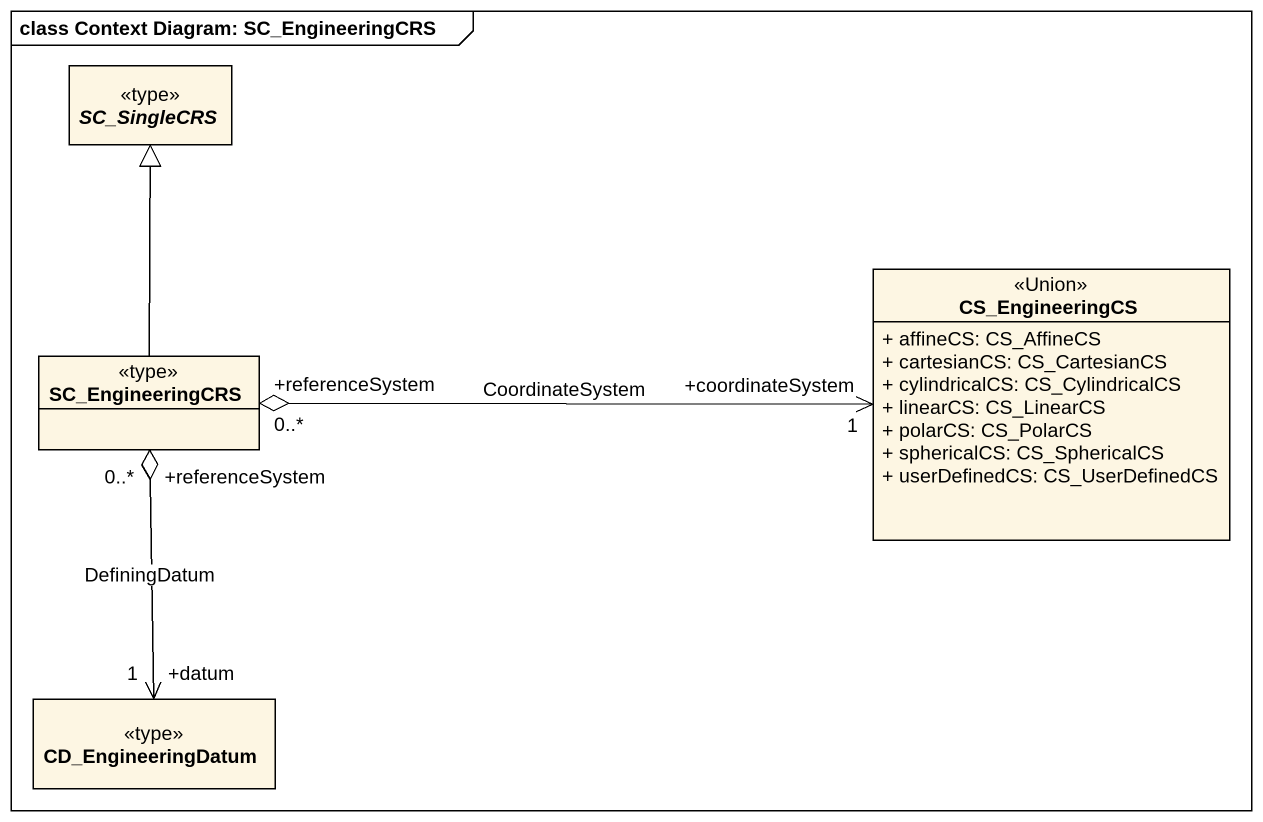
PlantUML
@startuml
mainframe class Context Diagram: SC_EngineeringCRS
hide circle
hide empty members
skinparam classAttributeIconSize 0
abstract class SC_SingleCRS <<type>>
class CS_EngineeringCS <<Union>> {
  + affineCS: CS_AffineCS
  + cartesianCS: CS_CartesianCS
  + cylindricalCS: CS_CylindricalCS
  + linearCS: CS_LinearCS
  + polarCS: CS_PolarCS
  + sphericalCS: CS_SphericalCS
  + userDefinedCS: CS_UserDefinedCS
}
class SC_EngineeringCRS <<type>>
class CD_EngineeringDatum <<type>>
CS_EngineeringCS "+coordinateSystem\n1" <-left-o "+referenceSystem\n0..*" SC_EngineeringCRS : CoordinateSystem
SC_EngineeringCRS -up-|> SC_SingleCRS
SC_EngineeringCRS "+referenceSystem\n0..*" o--> "+datum\n1" CD_EngineeringDatum : DefiningDatum
@enduml
